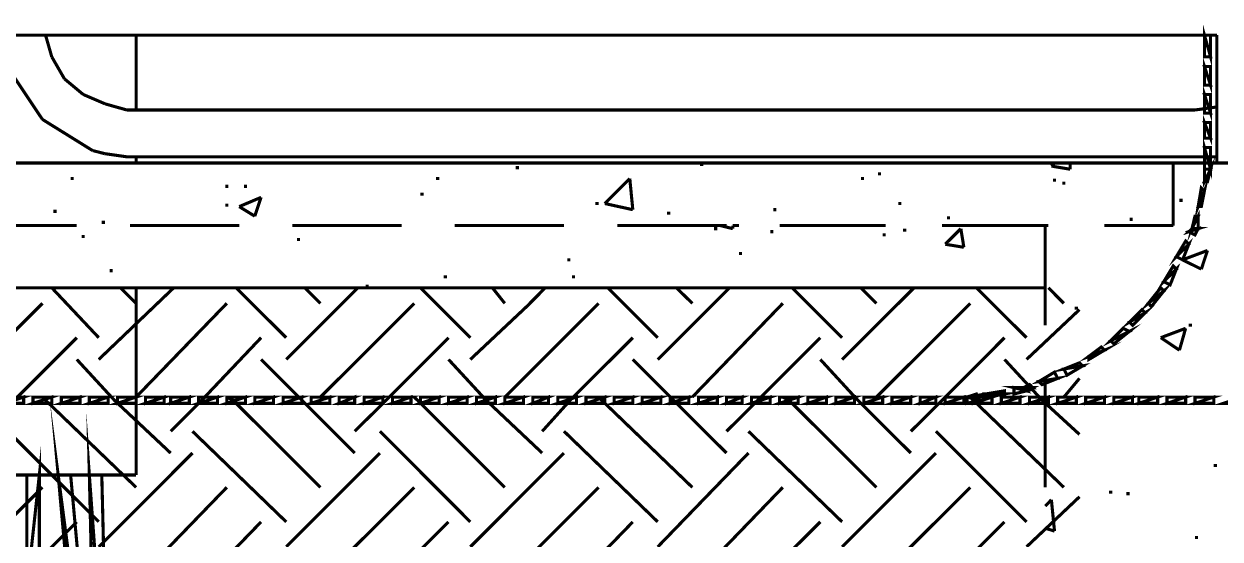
# Model space of a CAD drawing. Extents: x 219 to 1226, y 175 to 465.
# Drawn here: x 242.42 to 258.66, y 203.83 to 210.83 of the extents above; entities that cross this region are included whole.
import ezdxf

# ---------------------------------------------------------------- set-up
doc = ezdxf.new("R2010")
doc.units = 0
doc.header["$MEASUREMENT"] = 0
for name, color, linetype in [('C00-00-00-BLACK', 7, 'Continuous'), ('C00-FF-00', 3, 'Continuous'), ('C95-49-00', 34, 'Continuous'), ('CFF-00-00', 1, 'Continuous')]:
    doc.layers.add(name, color=color, linetype=linetype)

msp = doc.modelspace()

# ---------------------------------------------------------------- linework, layer by layer
at = {"layer": 'C00-00-00-BLACK', "const_width": 0.0423}
for points in [[(242.202, 210.682), (258.614, 210.682)], [(242.71, 210.682), (242.795, 210.386)], [(243.94, 210.682), (243.94, 209.664)], [(258.614, 210.682), (258.614, 208.943)], [(242.795, 210.386), (242.967, 210.087)], [(242.244, 210.171), (242.668, 209.536)], [(242.967, 210.087), (243.221, 209.875)], [(243.221, 209.875), (243.517, 209.748)], [(243.517, 209.748), (243.813, 209.664)], [(243.813, 209.664), (258.317, 209.664)], [(258.317, 209.664), (258.614, 209.705)], [(242.668, 209.536), (243.348, 209.113)], [(243.348, 209.113), (243.517, 209.07)], [(243.517, 209.07), (243.813, 209.028)], [(243.813, 209.028), (258.614, 209.028)], [(243.94, 209.028), (243.94, 208.943)], [(403.535, 208.943), (237.877, 208.943)], [(247.462, 208.943), (247.504, 208.943)], [(249.116, 208.902), (249.116, 208.859)], [(251.619, 208.943), (251.619, 208.902)], [(256.41, 208.943), (256.367, 208.902)], [(256.367, 208.902), (256.622, 208.859)], [(256.622, 208.859), (256.622, 208.943)], [(258.021, 208.094), (258.021, 208.943)], [(243.051, 208.732), (243.094, 208.732)], [(248.012, 208.732), (248.055, 208.732)], [(250.304, 208.393), (250.643, 208.732)], [(250.643, 208.732), (250.684, 208.309)], [(253.781, 208.732), (253.822, 208.732)], [(254.034, 208.816), (254.034, 208.774)], [(256.41, 208.732), (256.41, 208.69)], [(256.537, 208.69), (256.537, 208.647)], [(245.171, 208.647), (245.171, 208.605)], [(245.424, 208.647), (245.424, 208.605)], [(247.8, 208.52), (247.843, 208.52)], [(245.171, 208.393), (245.171, 208.351)], [(245.34, 208.351), (245.637, 208.477)], [(245.34, 208.351), (245.551, 208.221)], [(245.551, 208.221), (245.637, 208.477)], [(250.177, 208.393), (250.219, 208.393)], [(250.684, 208.309), (250.304, 208.393)], [(254.288, 208.393), (254.331, 208.393)], [(258.106, 208.436), (258.149, 208.436)], [(242.839, 208.309), (242.839, 208.263)], [(251.15, 208.263), (251.193, 208.263)], [(252.593, 208.309), (252.634, 208.309)], [(254.969, 208.221), (254.969, 208.178)], [(242.202, 208.094), (243.135, 208.094)], [(243.474, 208.137), (243.517, 208.137)], [(243.856, 208.094), (245.34, 208.094)], [(246.062, 208.094), (247.546, 208.094)], [(248.266, 208.094), (249.75, 208.094)], [(250.473, 208.094), (251.957, 208.094)], [(251.788, 208.051), (251.831, 208.051)], [(251.872, 208.094), (252.042, 208.051)], [(252.042, 208.051), (252.042, 208.094)], [(252.042, 208.094), (252.084, 208.094)], [(252.084, 208.094), (252.127, 208.094)], [(252.677, 208.094), (254.118, 208.094)], [(254.376, 208.051), (254.376, 208.01)], [(254.883, 208.094), (256.326, 208.094)], [(254.926, 207.84), (255.138, 208.051)], [(255.179, 207.798), (255.138, 208.051)], [(256.283, 206.739), (256.283, 208.094)], [(257.088, 208.094), (258.021, 208.094)], [(257.344, 208.094), (257.387, 208.094)], [(257.428, 208.178), (257.471, 208.178)], [(243.221, 207.967), (243.221, 207.925)], [(246.146, 207.925), (246.146, 207.882)], [(252.55, 208.01), (252.593, 208.01)], [(254.077, 207.967), (254.118, 207.967)], [(252.127, 207.714), (252.168, 207.714)], [(254.926, 207.84), (255.179, 207.798)], [(258.487, 207.755), (258.149, 207.628)], [(258.403, 207.501), (258.487, 207.755)], [(249.793, 207.628), (249.835, 207.628)], [(258.149, 207.628), (258.403, 207.501)], [(243.601, 207.501), (243.601, 207.459)], [(248.139, 207.416), (248.139, 207.375)], [(249.878, 207.416), (249.878, 207.375)], [(242.202, 207.248), (256.283, 207.248)], [(243.94, 204.704), (243.94, 207.248)], [(247.078, 207.289), (247.078, 207.248)], [(256.706, 206.993), (256.706, 206.952)], [(258.233, 206.739), (258.276, 206.739)], [(257.853, 206.57), (258.19, 206.697)], [(257.853, 206.57), (258.106, 206.4)], [(258.106, 206.4), (258.19, 206.697)], [(256.283, 204.536), (256.283, 206.017)], [(258.572, 204.832), (258.614, 204.832)], [(243.94, 204.704), (242.202, 204.704)], [(257.172, 204.493), (257.172, 204.451)], [(256.283, 204.281), (256.367, 204.367)], [(256.367, 204.367), (256.41, 203.941)], [(257.387, 204.451), (257.428, 204.451)], [(256.41, 203.941), (256.283, 203.982)], [(258.317, 203.855), (258.36, 203.855)]]:
    msp.add_lwpolyline(points, dxfattribs=at)
at = {"layer": 'C00-FF-00', "const_width": 0.0423}
for points in [[(258.445, 210.386), (258.529, 210.386), (258.445, 210.682), (258.445, 210.386)], [(258.529, 210.386), (258.445, 210.682), (258.529, 210.682), (258.529, 210.386)], [(258.445, 210.001), (258.529, 210.001), (258.445, 210.256), (258.445, 210.001)], [(258.529, 210.001), (258.445, 210.256), (258.529, 210.256), (258.529, 210.001)], [(258.445, 209.621), (258.529, 209.621), (258.445, 209.875), (258.445, 209.621)], [(258.529, 209.621), (258.445, 209.875), (258.529, 209.875), (258.529, 209.621)], [(258.529, 209.282), (258.445, 209.494), (258.529, 209.494), (258.529, 209.282)], [(258.445, 209.282), (258.529, 209.282), (258.445, 209.494), (258.445, 209.282)], [(258.445, 208.859), (258.529, 208.859), (258.445, 209.155), (258.445, 208.859)], [(258.487, 208.69), (258.445, 208.69), (258.529, 208.859), (258.487, 208.69)], [(258.529, 208.859), (258.445, 209.155), (258.529, 209.155), (258.529, 208.859)], [(258.445, 208.69), (258.529, 208.859), (258.445, 208.859), (258.445, 208.69)], [(258.403, 208.351), (258.36, 208.351), (258.445, 208.563), (258.403, 208.351)], [(258.36, 208.351), (258.445, 208.563), (258.403, 208.605), (258.36, 208.351)], [(258.276, 208.051), (258.36, 208.221), (258.317, 208.221), (258.276, 208.051)], [(258.36, 208.051), (258.276, 208.051), (258.36, 208.221), (258.36, 208.051)], [(258.233, 208.01), (258.36, 208.051), (258.276, 208.051), (258.233, 208.01)], [(258.317, 207.967), (258.233, 208.01), (258.36, 208.051), (258.317, 207.967)], [(258.064, 207.671), (258.233, 207.84), (258.19, 207.882), (258.064, 207.671)], [(258.149, 207.628), (258.064, 207.671), (258.233, 207.84), (258.149, 207.628)], [(257.894, 207.332), (258.064, 207.501), (258.021, 207.544), (257.894, 207.332)], [(257.98, 207.289), (257.894, 207.332), (258.064, 207.501), (257.98, 207.289)], [(257.683, 207.036), (257.894, 207.205), (257.853, 207.248), (257.683, 207.036)], [(257.725, 206.993), (257.683, 207.036), (257.894, 207.205), (257.725, 206.993)], [(257.428, 206.782), (257.641, 206.909), (257.598, 206.952), (257.428, 206.782)], [(257.471, 206.739), (257.428, 206.782), (257.641, 206.909), (257.471, 206.739)], [(257.215, 206.486), (257.172, 206.527), (257.425, 206.655), (257.215, 206.486)], [(257.172, 206.527), (257.425, 206.655), (257.342, 206.697), (257.172, 206.527)], [(256.876, 206.316), (257.088, 206.4), (257.045, 206.443), (256.876, 206.316)], [(256.876, 206.274), (256.876, 206.316), (257.088, 206.4), (256.876, 206.274)], [(256.199, 205.975), (256.453, 206.017), (256.41, 206.102), (256.199, 205.975)], [(256.537, 206.144), (256.792, 206.187), (256.749, 206.228), (256.537, 206.144)], [(256.58, 206.06), (256.537, 206.144), (256.792, 206.187), (256.58, 206.06)], [(255.987, 205.891), (256.114, 205.891), (256.071, 205.932), (255.987, 205.891)], [(256.241, 205.932), (256.199, 205.975), (256.453, 206.017), (256.241, 205.932)], [(242.16, 205.678), (242.413, 205.763), (242.413, 205.678), (242.16, 205.678)], [(242.16, 205.763), (242.16, 205.678), (242.413, 205.763), (242.16, 205.763)], [(242.54, 205.678), (242.795, 205.763), (242.795, 205.678), (242.54, 205.678)], [(242.54, 205.763), (242.54, 205.678), (242.795, 205.763), (242.54, 205.763)], [(242.925, 205.678), (243.178, 205.763), (243.178, 205.678), (242.925, 205.678)], [(242.925, 205.763), (242.925, 205.678), (243.178, 205.763), (242.925, 205.763)], [(243.305, 205.678), (243.56, 205.763), (243.56, 205.678), (243.305, 205.678)], [(243.305, 205.763), (243.305, 205.678), (243.56, 205.763), (243.305, 205.763)], [(243.687, 205.678), (243.94, 205.763), (243.94, 205.678), (243.687, 205.678)], [(243.687, 205.763), (243.687, 205.678), (243.94, 205.763), (243.687, 205.763)], [(244.067, 205.678), (244.322, 205.763), (244.322, 205.678), (244.067, 205.678)], [(244.067, 205.763), (244.067, 205.678), (244.322, 205.763), (244.067, 205.763)], [(244.409, 205.678), (244.662, 205.763), (244.662, 205.678), (244.409, 205.678)], [(244.409, 205.763), (244.409, 205.678), (244.662, 205.763), (244.409, 205.763)], [(244.789, 205.678), (245.044, 205.763), (245.044, 205.678), (244.789, 205.678)], [(244.789, 205.763), (244.789, 205.678), (245.044, 205.763), (244.789, 205.763)], [(245.171, 205.678), (245.424, 205.763), (245.424, 205.678), (245.171, 205.678)], [(245.171, 205.763), (245.171, 205.678), (245.424, 205.763), (245.171, 205.763)], [(245.551, 205.678), (245.806, 205.763), (245.806, 205.678), (245.551, 205.678)], [(245.551, 205.763), (245.551, 205.678), (245.806, 205.763), (245.551, 205.763)], [(245.936, 205.678), (246.189, 205.763), (246.189, 205.678), (245.936, 205.678)], [(245.936, 205.763), (245.936, 205.678), (246.189, 205.763), (245.936, 205.763)], [(246.316, 205.678), (246.571, 205.763), (246.571, 205.678), (246.316, 205.678)], [(246.316, 205.763), (246.316, 205.678), (246.571, 205.763), (246.316, 205.763)], [(246.698, 205.678), (246.908, 205.763), (246.908, 205.678), (246.698, 205.678)], [(246.698, 205.763), (246.698, 205.678), (246.908, 205.763), (246.698, 205.763)], [(247.037, 205.678), (247.29, 205.763), (247.29, 205.678), (247.037, 205.678)], [(247.037, 205.763), (247.037, 205.678), (247.29, 205.763), (247.037, 205.763)], [(247.42, 205.678), (247.673, 205.763), (247.673, 205.678), (247.42, 205.678)], [(247.42, 205.763), (247.42, 205.678), (247.673, 205.763), (247.42, 205.763)], [(247.8, 205.678), (248.055, 205.763), (248.055, 205.678), (247.8, 205.678)], [(247.8, 205.763), (247.8, 205.678), (248.055, 205.763), (247.8, 205.763)], [(248.182, 205.678), (248.435, 205.763), (248.435, 205.678), (248.182, 205.678)], [(248.182, 205.763), (248.182, 205.678), (248.435, 205.763), (248.182, 205.763)], [(248.562, 205.678), (248.817, 205.763), (248.817, 205.678), (248.562, 205.678)], [(248.562, 205.763), (248.562, 205.678), (248.817, 205.763), (248.562, 205.763)], [(248.946, 205.678), (249.2, 205.763), (249.2, 205.678), (248.946, 205.678)], [(248.946, 205.763), (248.946, 205.678), (249.2, 205.763), (248.946, 205.763)], [(249.327, 205.678), (249.539, 205.763), (249.539, 205.678), (249.327, 205.678)], [(249.327, 205.763), (249.327, 205.678), (249.539, 205.763), (249.327, 205.763)], [(249.666, 205.678), (249.919, 205.763), (249.919, 205.678), (249.666, 205.678)], [(249.666, 205.763), (249.666, 205.678), (249.919, 205.763), (249.666, 205.763)], [(250.049, 205.678), (250.304, 205.763), (250.304, 205.678), (250.049, 205.678)], [(250.049, 205.763), (250.049, 205.678), (250.304, 205.763), (250.049, 205.763)], [(250.431, 205.678), (250.684, 205.763), (250.684, 205.678), (250.431, 205.678)], [(250.431, 205.763), (250.431, 205.678), (250.684, 205.763), (250.431, 205.763)], [(250.811, 205.678), (251.066, 205.763), (251.066, 205.678), (250.811, 205.678)], [(250.811, 205.763), (250.811, 205.678), (251.066, 205.763), (250.811, 205.763)], [(251.193, 205.678), (251.446, 205.763), (251.446, 205.678), (251.193, 205.678)], [(251.193, 205.763), (251.193, 205.678), (251.446, 205.763), (251.193, 205.763)], [(251.576, 205.678), (251.831, 205.763), (251.831, 205.678), (251.576, 205.678)], [(251.576, 205.763), (251.576, 205.678), (251.831, 205.763), (251.576, 205.763)], [(251.957, 205.678), (252.168, 205.763), (252.168, 205.678), (251.957, 205.678)], [(251.957, 205.763), (251.957, 205.678), (252.168, 205.763), (251.957, 205.763)], [(252.296, 205.678), (252.55, 205.763), (252.55, 205.678), (252.296, 205.678)], [(252.296, 205.763), (252.296, 205.678), (252.55, 205.763), (252.296, 205.763)], [(252.677, 205.678), (252.93, 205.763), (252.93, 205.678), (252.677, 205.678)], [(252.677, 205.763), (252.677, 205.678), (252.93, 205.763), (252.677, 205.763)], [(253.06, 205.678), (253.315, 205.763), (253.315, 205.678), (253.06, 205.678)], [(253.06, 205.763), (253.06, 205.678), (253.315, 205.763), (253.06, 205.763)], [(253.442, 205.678), (253.695, 205.763), (253.695, 205.678), (253.442, 205.678)], [(253.442, 205.763), (253.442, 205.678), (253.695, 205.763), (253.442, 205.763)], [(253.822, 205.678), (254.077, 205.763), (254.077, 205.678), (253.822, 205.678)], [(253.822, 205.763), (253.822, 205.678), (254.077, 205.763), (253.822, 205.763)], [(254.204, 205.678), (254.457, 205.763), (254.457, 205.678), (254.204, 205.678)], [(254.204, 205.763), (254.204, 205.678), (254.457, 205.763), (254.204, 205.763)], [(254.587, 205.678), (254.799, 205.763), (254.799, 205.678), (254.587, 205.678)], [(254.587, 205.763), (254.587, 205.678), (254.799, 205.763), (254.587, 205.763)], [(254.926, 205.678), (255.179, 205.763), (255.179, 205.678), (254.926, 205.678)], [(254.926, 205.763), (254.926, 205.678), (255.179, 205.763), (254.926, 205.763)], [(255.222, 205.763), (255.392, 205.721), (255.349, 205.805), (255.222, 205.763)], [(255.306, 205.678), (255.561, 205.763), (255.561, 205.678), (255.306, 205.678)], [(255.222, 205.678), (255.222, 205.763), (255.392, 205.721), (255.222, 205.678)], [(255.476, 205.805), (255.731, 205.805), (255.731, 205.848), (255.476, 205.805)], [(255.306, 205.763), (255.306, 205.678), (255.561, 205.763), (255.306, 205.763)], [(255.518, 205.763), (255.476, 205.805), (255.731, 205.805), (255.518, 205.763)], [(255.688, 205.678), (255.941, 205.763), (255.941, 205.678), (255.688, 205.678)], [(255.688, 205.763), (255.688, 205.678), (255.941, 205.763), (255.688, 205.763)], [(255.86, 205.891), (256.03, 205.848), (255.987, 205.891), (255.86, 205.891)], [(255.86, 205.805), (255.86, 205.891), (256.03, 205.848), (255.86, 205.805)], [(256.03, 205.848), (255.987, 205.891), (256.114, 205.891), (256.03, 205.848)], [(256.071, 205.678), (256.326, 205.763), (256.326, 205.678), (256.071, 205.678)], [(256.071, 205.763), (256.071, 205.678), (256.326, 205.763), (256.071, 205.763)], [(256.453, 205.678), (256.706, 205.763), (256.706, 205.678), (256.453, 205.678)], [(256.453, 205.763), (256.453, 205.678), (256.706, 205.763), (256.453, 205.763)], [(256.833, 205.678), (257.088, 205.763), (257.088, 205.678), (256.833, 205.678)], [(256.833, 205.763), (256.833, 205.678), (257.088, 205.763), (256.833, 205.763)], [(257.215, 205.678), (257.469, 205.763), (257.469, 205.678), (257.215, 205.678)], [(257.215, 205.763), (257.215, 205.678), (257.469, 205.763), (257.215, 205.763)], [(257.555, 205.678), (257.81, 205.763), (257.81, 205.678), (257.555, 205.678)], [(257.555, 205.763), (257.555, 205.678), (257.81, 205.763), (257.555, 205.763)], [(257.937, 205.678), (258.19, 205.763), (258.19, 205.678), (257.937, 205.678)], [(257.937, 205.763), (257.937, 205.678), (258.19, 205.763), (257.937, 205.763)], [(258.317, 205.678), (258.572, 205.763), (258.572, 205.678), (258.317, 205.678)], [(258.317, 205.763), (258.317, 205.678), (258.572, 205.763), (258.317, 205.763)], [(258.702, 205.678), (258.955, 205.763), (258.955, 205.678), (258.702, 205.678)]]:
    msp.add_lwpolyline(points, close=True, dxfattribs=at)
for points in [[(258.445, 210.682), (258.529, 210.682)], [(257.98, 207.289), (257.894, 207.332)], [(256.749, 206.228), (256.792, 206.187)]]:
    msp.add_lwpolyline(points, dxfattribs=at)
at = {"layer": 'C00-FF-00'}
for points in [[(258.445, 210.386), (258.529, 210.386), (258.445, 210.682), (258.445, 210.386)], [(258.529, 210.386), (258.445, 210.682), (258.529, 210.682), (258.529, 210.386)], [(258.445, 210.001), (258.529, 210.001), (258.445, 210.256), (258.445, 210.001)], [(258.529, 210.001), (258.445, 210.256), (258.529, 210.256), (258.529, 210.001)], [(258.445, 209.621), (258.529, 209.621), (258.445, 209.875), (258.445, 209.621)], [(258.529, 209.621), (258.445, 209.875), (258.529, 209.875), (258.529, 209.621)], [(258.445, 209.282), (258.529, 209.282), (258.445, 209.494), (258.445, 209.282)], [(258.529, 209.282), (258.445, 209.494), (258.529, 209.494), (258.529, 209.282)], [(258.445, 208.859), (258.529, 208.859), (258.445, 209.155), (258.445, 208.859)], [(258.529, 208.859), (258.445, 209.155), (258.529, 209.155), (258.529, 208.859)], [(258.487, 208.69), (258.445, 208.69), (258.529, 208.859), (258.487, 208.69)], [(258.445, 208.69), (258.529, 208.859), (258.445, 208.859), (258.445, 208.69)], [(258.36, 208.351), (258.445, 208.563), (258.403, 208.605), (258.36, 208.351)], [(258.403, 208.351), (258.36, 208.351), (258.445, 208.563), (258.403, 208.351)], [(258.36, 208.051), (258.276, 208.051), (258.36, 208.221), (258.36, 208.051)], [(258.276, 208.051), (258.36, 208.221), (258.317, 208.221), (258.276, 208.051)], [(258.317, 207.967), (258.233, 208.01), (258.36, 208.051), (258.317, 207.967)], [(258.233, 208.01), (258.36, 208.051), (258.276, 208.051), (258.233, 208.01)], [(258.064, 207.671), (258.233, 207.84), (258.19, 207.882), (258.064, 207.671)], [(258.149, 207.628), (258.064, 207.671), (258.233, 207.84), (258.149, 207.628)], [(257.894, 207.332), (258.064, 207.501), (258.021, 207.544), (257.894, 207.332)], [(257.98, 207.289), (257.894, 207.332), (258.064, 207.501), (257.98, 207.289)], [(257.683, 207.036), (257.894, 207.205), (257.853, 207.248), (257.683, 207.036)], [(257.725, 206.993), (257.683, 207.036), (257.894, 207.205), (257.725, 206.993)], [(257.428, 206.782), (257.641, 206.909), (257.598, 206.952), (257.428, 206.782)], [(257.471, 206.739), (257.428, 206.782), (257.641, 206.909), (257.471, 206.739)], [(257.172, 206.527), (257.425, 206.655), (257.342, 206.697), (257.172, 206.527)], [(257.215, 206.486), (257.172, 206.527), (257.425, 206.655), (257.215, 206.486)], [(256.876, 206.316), (257.088, 206.4), (257.045, 206.443), (256.876, 206.316)], [(256.876, 206.274), (256.876, 206.316), (257.088, 206.4), (256.876, 206.274)], [(256.199, 205.975), (256.453, 206.017), (256.41, 206.102), (256.199, 205.975)], [(256.537, 206.144), (256.792, 206.187), (256.749, 206.228), (256.537, 206.144)], [(256.58, 206.06), (256.537, 206.144), (256.792, 206.187), (256.58, 206.06)], [(256.241, 205.932), (256.199, 205.975), (256.453, 206.017), (256.241, 205.932)], [(255.222, 205.763), (255.392, 205.721), (255.349, 205.805), (255.222, 205.763)], [(255.476, 205.805), (255.731, 205.805), (255.731, 205.848), (255.476, 205.805)], [(255.518, 205.763), (255.476, 205.805), (255.731, 205.805), (255.518, 205.763)], [(255.86, 205.805), (255.86, 205.891), (256.03, 205.848), (255.86, 205.805)], [(255.86, 205.891), (256.03, 205.848), (255.987, 205.891), (255.86, 205.891)], [(255.987, 205.891), (256.114, 205.891), (256.071, 205.932), (255.987, 205.891)], [(256.03, 205.848), (255.987, 205.891), (256.114, 205.891), (256.03, 205.848)], [(242.54, 205.763), (242.54, 205.678), (242.795, 205.763), (242.54, 205.763)], [(242.54, 205.678), (242.795, 205.763), (242.795, 205.678), (242.54, 205.678)], [(242.925, 205.763), (242.925, 205.678), (243.178, 205.763), (242.925, 205.763)], [(242.925, 205.678), (243.178, 205.763), (243.178, 205.678), (242.925, 205.678)], [(243.305, 205.763), (243.305, 205.678), (243.56, 205.763), (243.305, 205.763)], [(243.305, 205.678), (243.56, 205.763), (243.56, 205.678), (243.305, 205.678)], [(243.687, 205.763), (243.687, 205.678), (243.94, 205.763), (243.687, 205.763)], [(243.687, 205.678), (243.94, 205.763), (243.94, 205.678), (243.687, 205.678)], [(244.067, 205.763), (244.067, 205.678), (244.322, 205.763), (244.067, 205.763)], [(244.067, 205.678), (244.322, 205.763), (244.322, 205.678), (244.067, 205.678)], [(244.409, 205.763), (244.409, 205.678), (244.662, 205.763), (244.409, 205.763)], [(244.409, 205.678), (244.662, 205.763), (244.662, 205.678), (244.409, 205.678)], [(244.789, 205.763), (244.789, 205.678), (245.044, 205.763), (244.789, 205.763)], [(244.789, 205.678), (245.044, 205.763), (245.044, 205.678), (244.789, 205.678)], [(245.171, 205.763), (245.171, 205.678), (245.424, 205.763), (245.171, 205.763)], [(245.171, 205.678), (245.424, 205.763), (245.424, 205.678), (245.171, 205.678)], [(245.551, 205.763), (245.551, 205.678), (245.806, 205.763), (245.551, 205.763)], [(245.551, 205.678), (245.806, 205.763), (245.806, 205.678), (245.551, 205.678)], [(245.936, 205.763), (245.936, 205.678), (246.189, 205.763), (245.936, 205.763)], [(245.936, 205.678), (246.189, 205.763), (246.189, 205.678), (245.936, 205.678)], [(246.316, 205.763), (246.316, 205.678), (246.571, 205.763), (246.316, 205.763)], [(246.316, 205.678), (246.571, 205.763), (246.571, 205.678), (246.316, 205.678)], [(246.698, 205.763), (246.698, 205.678), (246.908, 205.763), (246.698, 205.763)], [(246.698, 205.678), (246.908, 205.763), (246.908, 205.678), (246.698, 205.678)], [(247.037, 205.763), (247.037, 205.678), (247.29, 205.763), (247.037, 205.763)], [(247.037, 205.678), (247.29, 205.763), (247.29, 205.678), (247.037, 205.678)], [(247.42, 205.763), (247.42, 205.678), (247.673, 205.763), (247.42, 205.763)], [(247.42, 205.678), (247.673, 205.763), (247.673, 205.678), (247.42, 205.678)], [(247.8, 205.763), (247.8, 205.678), (248.055, 205.763), (247.8, 205.763)], [(247.8, 205.678), (248.055, 205.763), (248.055, 205.678), (247.8, 205.678)], [(248.182, 205.763), (248.182, 205.678), (248.435, 205.763), (248.182, 205.763)], [(248.182, 205.678), (248.435, 205.763), (248.435, 205.678), (248.182, 205.678)], [(248.562, 205.763), (248.562, 205.678), (248.817, 205.763), (248.562, 205.763)], [(248.562, 205.678), (248.817, 205.763), (248.817, 205.678), (248.562, 205.678)], [(248.946, 205.763), (248.946, 205.678), (249.2, 205.763), (248.946, 205.763)], [(248.946, 205.678), (249.2, 205.763), (249.2, 205.678), (248.946, 205.678)], [(249.327, 205.763), (249.327, 205.678), (249.539, 205.763), (249.327, 205.763)], [(249.327, 205.678), (249.539, 205.763), (249.539, 205.678), (249.327, 205.678)], [(249.666, 205.763), (249.666, 205.678), (249.919, 205.763), (249.666, 205.763)], [(249.666, 205.678), (249.919, 205.763), (249.919, 205.678), (249.666, 205.678)], [(250.049, 205.763), (250.049, 205.678), (250.304, 205.763), (250.049, 205.763)], [(250.049, 205.678), (250.304, 205.763), (250.304, 205.678), (250.049, 205.678)], [(250.431, 205.763), (250.431, 205.678), (250.684, 205.763), (250.431, 205.763)], [(250.431, 205.678), (250.684, 205.763), (250.684, 205.678), (250.431, 205.678)], [(250.811, 205.763), (250.811, 205.678), (251.066, 205.763), (250.811, 205.763)], [(250.811, 205.678), (251.066, 205.763), (251.066, 205.678), (250.811, 205.678)], [(251.193, 205.763), (251.193, 205.678), (251.446, 205.763), (251.193, 205.763)], [(251.193, 205.678), (251.446, 205.763), (251.446, 205.678), (251.193, 205.678)], [(251.576, 205.763), (251.576, 205.678), (251.831, 205.763), (251.576, 205.763)], [(251.576, 205.678), (251.831, 205.763), (251.831, 205.678), (251.576, 205.678)], [(251.957, 205.763), (251.957, 205.678), (252.168, 205.763), (251.957, 205.763)], [(251.957, 205.678), (252.168, 205.763), (252.168, 205.678), (251.957, 205.678)], [(252.296, 205.763), (252.296, 205.678), (252.55, 205.763), (252.296, 205.763)], [(252.296, 205.678), (252.55, 205.763), (252.55, 205.678), (252.296, 205.678)], [(252.677, 205.763), (252.677, 205.678), (252.93, 205.763), (252.677, 205.763)], [(252.677, 205.678), (252.93, 205.763), (252.93, 205.678), (252.677, 205.678)], [(253.06, 205.763), (253.06, 205.678), (253.315, 205.763), (253.06, 205.763)], [(253.06, 205.678), (253.315, 205.763), (253.315, 205.678), (253.06, 205.678)], [(253.442, 205.763), (253.442, 205.678), (253.695, 205.763), (253.442, 205.763)], [(253.442, 205.678), (253.695, 205.763), (253.695, 205.678), (253.442, 205.678)], [(253.822, 205.763), (253.822, 205.678), (254.077, 205.763), (253.822, 205.763)], [(253.822, 205.678), (254.077, 205.763), (254.077, 205.678), (253.822, 205.678)], [(254.204, 205.763), (254.204, 205.678), (254.457, 205.763), (254.204, 205.763)], [(254.204, 205.678), (254.457, 205.763), (254.457, 205.678), (254.204, 205.678)], [(254.587, 205.763), (254.587, 205.678), (254.799, 205.763), (254.587, 205.763)], [(254.587, 205.678), (254.799, 205.763), (254.799, 205.678), (254.587, 205.678)], [(254.926, 205.763), (254.926, 205.678), (255.179, 205.763), (254.926, 205.763)], [(254.926, 205.678), (255.179, 205.763), (255.179, 205.678), (254.926, 205.678)], [(255.222, 205.678), (255.222, 205.763), (255.392, 205.721), (255.222, 205.678)], [(255.306, 205.763), (255.306, 205.678), (255.561, 205.763), (255.306, 205.763)], [(255.306, 205.678), (255.561, 205.763), (255.561, 205.678), (255.306, 205.678)], [(255.688, 205.763), (255.688, 205.678), (255.941, 205.763), (255.688, 205.763)], [(255.688, 205.678), (255.941, 205.763), (255.941, 205.678), (255.688, 205.678)], [(256.071, 205.763), (256.071, 205.678), (256.326, 205.763), (256.071, 205.763)], [(256.071, 205.678), (256.326, 205.763), (256.326, 205.678), (256.071, 205.678)], [(256.453, 205.763), (256.453, 205.678), (256.706, 205.763), (256.453, 205.763)], [(256.453, 205.678), (256.706, 205.763), (256.706, 205.678), (256.453, 205.678)], [(256.833, 205.763), (256.833, 205.678), (257.088, 205.763), (256.833, 205.763)], [(256.833, 205.678), (257.088, 205.763), (257.088, 205.678), (256.833, 205.678)], [(257.215, 205.763), (257.215, 205.678), (257.469, 205.763), (257.215, 205.763)], [(257.215, 205.678), (257.469, 205.763), (257.469, 205.678), (257.215, 205.678)], [(257.555, 205.763), (257.555, 205.678), (257.81, 205.763), (257.555, 205.763)], [(257.555, 205.678), (257.81, 205.763), (257.81, 205.678), (257.555, 205.678)], [(257.937, 205.763), (257.937, 205.678), (258.19, 205.763), (257.937, 205.763)], [(257.937, 205.678), (258.19, 205.763), (258.19, 205.678), (257.937, 205.678)], [(258.317, 205.763), (258.317, 205.678), (258.572, 205.763), (258.317, 205.763)], [(258.317, 205.678), (258.572, 205.763), (258.572, 205.678), (258.317, 205.678)]]:
    msp.add_lwpolyline(points, close=True, dxfattribs=at)
at = {"layer": 'C95-49-00', "const_width": 0.0423}
for points in [[(243.433, 206.57), (242.795, 207.248)], [(243.433, 206.274), (244.451, 207.248)], [(243.94, 207.036), (243.729, 207.248)], [(245.978, 206.57), (245.298, 207.248)], [(245.978, 206.274), (246.951, 207.248)], [(246.443, 207.036), (246.232, 207.248)], [(248.478, 206.57), (247.8, 207.248)], [(249.496, 207.248), (249.243, 206.993), (248.478, 206.274)], [(248.946, 207.036), (248.777, 207.248)], [(251.023, 206.57), (250.345, 207.248)], [(251.023, 206.274), (251.999, 207.248)], [(251.492, 207.036), (251.277, 207.248)], [(253.526, 206.57), (252.846, 207.248)], [(253.526, 206.274), (254.503, 207.248)], [(253.992, 207.036), (253.781, 207.248)], [(256.03, 206.57), (255.349, 207.248)], [(256.537, 207.036), (256.326, 207.248)], [(241.398, 205.763), (242.668, 207.036)], [(243.94, 205.763), (245.171, 207.036)], [(246.443, 205.763), (247.716, 207.036)], [(250.219, 207.036), (249.243, 206.06), (248.946, 205.763)], [(251.492, 205.763), (252.72, 207.036)], [(253.992, 205.763), (255.265, 207.036)], [(256.03, 206.274), (256.749, 206.952)], [(241.863, 205.298), (242.287, 205.721), (243.135, 206.57)], [(244.409, 205.298), (244.832, 205.721), (245.637, 206.57)], [(246.908, 205.298), (247.336, 205.721), (248.182, 206.57)], [(249.454, 205.298), (249.835, 205.721), (250.684, 206.57)], [(251.957, 205.298), (252.381, 205.721), (253.23, 206.57)], [(254.46, 205.298), (254.883, 205.721), (255.731, 206.57)], [(244.409, 205.002), (243.644, 205.721), (243.135, 206.274)], [(246.908, 205.002), (246.189, 205.721), (245.637, 206.274)], [(249.454, 205.002), (248.692, 205.721), (248.182, 206.274)], [(251.957, 205.002), (251.236, 205.721), (250.684, 206.274)], [(254.46, 205.002), (253.738, 205.721), (253.23, 206.274)], [(256.749, 205.255), (256.241, 205.721), (255.731, 206.274)], [(256.537, 205.763), (256.749, 206.017)], [(243.94, 204.536), (242.71, 205.721), (242.668, 205.763)], [(246.443, 204.536), (245.255, 205.721), (245.171, 205.763)], [(248.946, 204.536), (247.759, 205.721), (247.716, 205.763)], [(250.261, 205.721), (250.219, 205.763)], [(253.992, 204.536), (252.804, 205.721), (252.72, 205.763)], [(256.537, 204.536), (255.306, 205.721), (255.265, 205.763)], [(251.492, 204.536), (250.261, 205.721)], [(243.433, 204.067), (242.202, 205.298)], [(245.978, 204.067), (244.705, 205.298)], [(248.478, 204.067), (247.25, 205.298)], [(251.023, 204.067), (249.75, 205.298)], [(253.526, 204.067), (252.254, 205.298)], [(256.03, 204.067), (254.799, 205.298)], [(243.433, 203.728), (244.705, 205.002)], [(245.978, 203.728), (247.25, 205.002)], [(248.478, 203.728), (249.75, 205.002)], [(251.023, 203.728), (252.254, 205.002)], [(253.526, 203.728), (254.799, 205.002)], [(241.398, 203.263), (242.668, 204.536)], [(243.94, 203.263), (245.171, 204.536)], [(246.443, 203.263), (247.716, 204.536)], [(248.946, 203.263), (250.219, 204.536)], [(251.492, 203.263), (252.72, 204.536)], [(253.992, 203.263), (255.265, 204.536)], [(256.03, 203.728), (256.749, 204.408)], [(241.863, 202.797), (243.135, 204.067)], [(244.409, 202.797), (245.637, 204.067)], [(246.908, 202.797), (248.182, 204.067)], [(249.454, 202.797), (250.684, 204.067)], [(251.957, 202.797), (253.23, 204.067)], [(254.46, 202.797), (255.731, 204.067)]]:
    msp.add_lwpolyline(points, dxfattribs=at)
at = {"layer": 'CFF-00-00', "const_width": 0.0423}
for points in [[(242.882, 204.704), (243.433, 200.508), (243.264, 200.467), (242.882, 204.704)], [(243.305, 204.704), (243.56, 201.186), (243.39, 201.143), (243.305, 204.704)], [(242.626, 204.704), (242.456, 203.136), (242.626, 203.136), (242.626, 204.704)], [(242.456, 204.704), (242.626, 204.704), (242.456, 203.136), (242.456, 204.704)], [(243.051, 204.704), (242.882, 204.704), (243.433, 200.508), (243.051, 204.704)], [(243.474, 204.704), (243.305, 204.704), (243.56, 201.186), (243.474, 204.704)]]:
    msp.add_lwpolyline(points, close=True, dxfattribs=at)
at = {"layer": 'CFF-00-00'}
for points in [[(242.456, 204.704), (242.626, 204.704), (242.456, 203.136), (242.456, 204.704)], [(242.626, 204.704), (242.456, 203.136), (242.626, 203.136), (242.626, 204.704)], [(243.051, 204.704), (242.882, 204.704), (243.433, 200.508), (243.051, 204.704)], [(242.882, 204.704), (243.433, 200.508), (243.264, 200.467), (242.882, 204.704)], [(243.474, 204.704), (243.305, 204.704), (243.56, 201.186), (243.474, 204.704)], [(243.305, 204.704), (243.56, 201.186), (243.39, 201.143), (243.305, 204.704)]]:
    msp.add_lwpolyline(points, close=True, dxfattribs=at)

doc.saveas('drawing.dxf')
